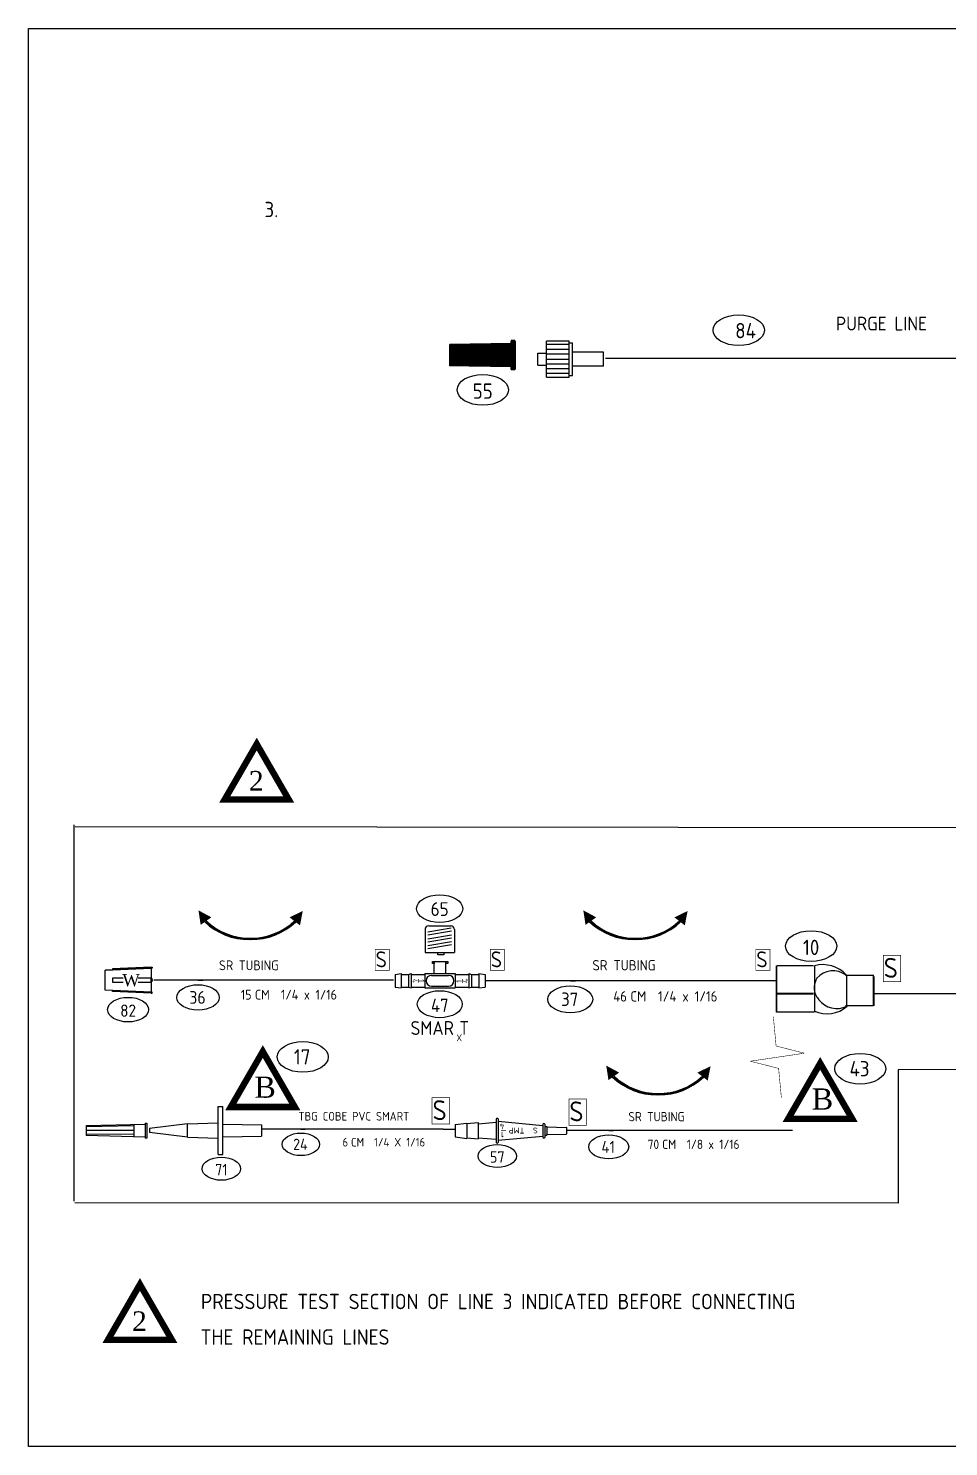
# Model space of a CAD drawing. Extents: x 10 to 410, y 10 to 287.
# Drawn here: x 10 to 189.7, y 10 to 287 of the extents above; entities that cross this region are included whole.
import ezdxf
from ezdxf.enums import TextEntityAlignment as Align

# ---------------------------------------------------------------- set-up
doc = ezdxf.new("R2010")
doc.units = 0
doc.layers.get('0').update_dxf_attribs({"linetype": 'CONTINUOUS'})
doc.layers.add('BORDER', color=7, linetype='CONTINUOUS')
doc.layers.add('PAGE_3', color=7, linetype='CONTINUOUS')
doc.layers.get('0').off()
doc.styles.get("Standard").update_dxf_attribs({"font": 'isocp.shx'})
doc.styles.add('TIMES', font='times.ttf')

# ---------------------------------------------------------------- blocks, each defined once
blk = doc.blocks.new('*X346')
at = {"color": 0, "linetype": 'Continuous'}
for p, q in [((188.723458, 95.328794), (190.539605, 97.144942)), ((188.723458, 95.777807), (190.090593, 97.144942)), ((188.723458, 96.22682), (189.64158, 97.144942)), ((188.723458, 96.675833), (189.192567, 97.144942)), ((188.723458, 97.124846), (188.743554, 97.144942)), ((188.723458, 94.879782), (190.723458, 96.879782)), ((188.723458, 94.430769), (190.723458, 96.430769)), ((188.723458, 93.981756), (190.723458, 95.981756)), ((188.723458, 93.532743), (190.723458, 95.532743)), ((188.723458, 93.08373), (190.723458, 95.08373)), ((188.723458, 92.634718), (190.723458, 94.634718)), ((188.723458, 92.185705), (190.723458, 94.185705)), ((188.723458, 91.736692), (190.723458, 93.736692)), ((188.723458, 91.287679), (190.723458, 93.287679)), ((188.723458, 90.838666), (190.723458, 92.838666)), ((188.723458, 90.389654), (190.723458, 92.389654)), ((188.723458, 89.940641), (190.723458, 91.940641)), ((188.723458, 89.491628), (190.723458, 91.491628)), ((188.723458, 89.042615), (190.723458, 91.042615)), ((188.723458, 88.593602), (190.723458, 90.593602)), ((188.723458, 88.14459), (190.723458, 90.14459)), ((188.723458, 87.695577), (190.723458, 89.695577)), ((188.723458, 87.246564), (190.723458, 89.246564)), ((188.723458, 86.797551), (190.723458, 88.797551)), ((190.723458, 95.532743), (190.83393, 95.643216)), ((190.723458, 84.307423), (201.719396, 95.303361)), ((190.723458, 84.756436), (201.270383, 95.303361)), ((190.723458, 85.205449), (200.821371, 95.303361)), ((190.723458, 85.654461), (200.372358, 95.303361)), ((190.723458, 86.103474), (199.923345, 95.303361)), ((190.723458, 86.552487), (199.474332, 95.303361)), ((190.723458, 87.0015), (199.025319, 95.303361)), ((190.723458, 87.450513), (198.576306, 95.303361)), ((190.723458, 87.899525), (198.127294, 95.303361)), ((190.723458, 88.348538), (197.678281, 95.303361)), ((190.723458, 88.797551), (197.229268, 95.303361)), ((190.723458, 89.246564), (196.780255, 95.303361)), ((190.723458, 89.695577), (196.331242, 95.303361)), ((190.723458, 90.14459), (195.88223, 95.303361)), ((190.723458, 90.593602), (195.433217, 95.303361)), ((190.723458, 91.042615), (194.984204, 95.303361)), ((190.723458, 91.491628), (194.535191, 95.303361)), ((190.723458, 91.940641), (194.086178, 95.303361)), ((190.723458, 92.389654), (193.637166, 95.303361)), ((190.723458, 92.838666), (193.188153, 95.303361)), ((190.723458, 93.287679), (192.73914, 95.303361)), ((190.723458, 93.736692), (192.290127, 95.303361)), ((190.723458, 94.185705), (191.841114, 95.303361)), ((190.723458, 94.634718), (191.392102, 95.303361)), ((190.723458, 95.08373), (190.943089, 95.303361)), ((190.787209, 83.922161), (202.168409, 95.303361)), ((190.943089, 95.303361), (191.276035, 95.636308)), ((191.236222, 83.922161), (202.617422, 95.303361)), ((191.392102, 95.303361), (191.71814, 95.6294)), ((191.685235, 83.922161), (202.723458, 94.960385)), ((191.841114, 95.303361), (192.160245, 95.622492)), ((192.134247, 83.922161), (202.723458, 94.511372)), ((192.290127, 95.303361), (192.60235, 95.615584)), ((192.58326, 83.922161), (202.723458, 94.062359)), ((192.73914, 95.303361), (193.044455, 95.608676)), ((193.032273, 83.922161), (202.723458, 93.613346)), ((193.188153, 95.303361), (193.48656, 95.601768)), ((193.481286, 83.922161), (202.723458, 93.164333)), ((193.637166, 95.303361), (193.928665, 95.59486)), ((193.930299, 83.922161), (202.723458, 92.715321)), ((194.086178, 95.303361), (194.37077, 95.587952)), ((194.379311, 83.922161), (202.723458, 92.266308)), ((194.535191, 95.303361), (194.812875, 95.581045)), ((194.828324, 83.922161), (202.723458, 91.817295)), ((194.984204, 95.303361), (195.25498, 95.574137)), ((195.277337, 83.922161), (202.723458, 91.368282)), ((195.433217, 95.303361), (195.697085, 95.567229)), ((195.72635, 83.922161), (202.723458, 90.919269)), ((195.88223, 95.303361), (196.139189, 95.560321)), ((196.175363, 83.922161), (202.723458, 90.470257)), ((196.331242, 95.303361), (196.581294, 95.553413)), ((196.624375, 83.922161), (202.723458, 90.021244)), ((196.780255, 95.303361), (197.023399, 95.546505)), ((197.073388, 83.922161), (202.723458, 89.572231)), ((197.229268, 95.303361), (197.465504, 95.539597)), ((197.522401, 83.922161), (202.723458, 89.123218)), ((197.678281, 95.303361), (197.907609, 95.532689)), ((197.971414, 83.922161), (202.723458, 88.674205)), ((198.127294, 95.303361), (198.349714, 95.525781)), ((198.576306, 95.303361), (198.791819, 95.518874)), ((199.025319, 95.303361), (199.233924, 95.511966)), ((199.474332, 95.303361), (199.676029, 95.505058)), ((199.923345, 95.303361), (200.118134, 95.49815)), ((200.372358, 95.303361), (200.560239, 95.491242)), ((200.821371, 95.303361), (201.002344, 95.484334)), ((201.270383, 95.303361), (201.444448, 95.477426)), ((201.719396, 95.303361), (201.886553, 95.470518)), ((202.168409, 95.303361), (202.328658, 95.46361)), ((202.617422, 95.303361), (202.770763, 95.456703)), ((202.723458, 86.878154), (211.148665, 95.303361)), ((202.723458, 87.327167), (210.699652, 95.303361)), ((202.723458, 87.77618), (210.250639, 95.303361)), ((202.723458, 88.225193), (209.801627, 95.303361)), ((202.723458, 88.674205), (209.352614, 95.303361)), ((202.723458, 89.123218), (208.903601, 95.303361)), ((202.723458, 89.572231), (208.454588, 95.303361)), ((202.723458, 90.021244), (208.005575, 95.303361)), ((202.723458, 90.470257), (207.556563, 95.303361)), ((202.723458, 90.919269), (207.10755, 95.303361)), ((202.723458, 91.368282), (206.658537, 95.303361)), ((202.723458, 91.817295), (206.209524, 95.303361)), ((202.723458, 92.266308), (205.760511, 95.303361)), ((202.723458, 92.715321), (205.311499, 95.303361)), ((202.723458, 93.164333), (204.862486, 95.303361)), ((202.723458, 93.613346), (204.413473, 95.303361)), ((202.723458, 94.062359), (203.96446, 95.303361)), ((202.723458, 94.511372), (203.515447, 95.303361)), ((202.723458, 94.960385), (203.066435, 95.303361)), ((202.723458, 86.429141), (211.597678, 95.303361)), ((202.723458, 85.980128), (212.046691, 95.303361)), ((202.723458, 85.531116), (212.495703, 95.303361)), ((202.723458, 85.082103), (212.939176, 95.297821)), ((202.723458, 84.63309), (213.381281, 95.290913)), ((202.723458, 84.184077), (213.823386, 95.284005)), ((202.910555, 83.922161), (214.265491, 95.277097)), ((203.066435, 95.303361), (203.212868, 95.449795)), ((203.359567, 83.922161), (214.707596, 95.27019)), ((203.515447, 95.303361), (203.654973, 95.442887)), ((203.80858, 83.922161), (215.149701, 95.263282)), ((203.96446, 95.303361), (204.097078, 95.435979)), ((204.257593, 83.922161), (215.591806, 95.256374)), ((204.413473, 95.303361), (204.539183, 95.429071)), ((204.706606, 83.922161), (216.033911, 95.249466)), ((204.862486, 95.303361), (204.981288, 95.422163)), ((205.155619, 83.922161), (216.476016, 95.242558)), ((205.311499, 95.303361), (205.423393, 95.415255)), ((205.604632, 83.922161), (216.918121, 95.23565)), ((205.760511, 95.303361), (205.865498, 95.408347)), ((206.053644, 83.922161), (217.360225, 95.228742)), ((206.209524, 95.303361), (206.307603, 95.401439)), ((206.502657, 83.922161), (217.80233, 95.221834)), ((206.658537, 95.303361), (206.749707, 95.394532)), ((206.95167, 83.922161), (218.244435, 95.214926)), ((207.10755, 95.303361), (207.191812, 95.387624)), ((207.400683, 83.922161), (218.68654, 95.208019)), ((207.556563, 95.303361), (207.633917, 95.380716)), ((207.849696, 83.922161), (219.128645, 95.201111)), ((208.005575, 95.303361), (208.076022, 95.373808)), ((208.298708, 83.922161), (219.57075, 95.194203)), ((208.454588, 95.303361), (208.518127, 95.3669)), ((208.752201, 83.926641), (220.012855, 95.187295)), ((208.903601, 95.303361), (208.960232, 95.359992)), ((209.208341, 83.933768), (220.45496, 95.180387)), ((209.352614, 95.303361), (209.402337, 95.353084)), ((209.664481, 83.940895), (220.897065, 95.173479)), ((209.801627, 95.303361), (209.844442, 95.346176)), ((210.120621, 83.948022), (221.33917, 95.166571)), ((210.250639, 95.303361), (210.286547, 95.339268)), ((210.576761, 83.95515), (221.781275, 95.159663)), ((210.699652, 95.303361), (210.728652, 95.332361)), ((211.032901, 83.962277), (222.22338, 95.152755)), ((211.148665, 95.303361), (211.170757, 95.325453)), ((211.489041, 83.969404), (222.665484, 95.145848)), ((211.597678, 95.303361), (211.612862, 95.318545)), ((211.945181, 83.976531), (222.723458, 94.754808)), ((212.046691, 95.303361), (212.054966, 95.311637)), ((212.401321, 83.983658), (222.723458, 94.305796)), ((212.495703, 95.303361), (212.497071, 95.304729)), ((212.857461, 83.990785), (222.723458, 93.856783)), ((213.313601, 83.997913), (222.723458, 93.40777)), ((213.769741, 84.00504), (222.723458, 92.958757)), ((214.225881, 84.012167), (222.723458, 92.509744)), ((214.682021, 84.019294), (222.723458, 92.060732)), ((215.138161, 84.026421), (222.723458, 91.611719)), ((215.594301, 84.033549), (222.723458, 91.162706)), ((216.050441, 84.040676), (222.723458, 90.713693)), ((216.506581, 84.047803), (222.723458, 90.26468)), ((216.962721, 84.05493), (222.723458, 89.815667)), ((217.418861, 84.062057), (222.723458, 89.366655)), ((217.875001, 84.069185), (222.723458, 88.917642)), ((188.723458, 86.348538), (190.723458, 88.348538)), ((188.723458, 85.899525), (190.723458, 87.899525)), ((188.723458, 85.450513), (190.723458, 87.450513)), ((188.723458, 85.0015), (190.723458, 87.0015)), ((188.723458, 84.552487), (190.723458, 86.552487)), ((188.723458, 84.103474), (190.723458, 86.103474)), ((188.723458, 83.654461), (190.723458, 85.654461)), ((188.723458, 83.205449), (190.723458, 85.205449)), ((188.723458, 82.756436), (190.723458, 84.756436)), ((188.723458, 82.307423), (190.723458, 84.307423)), ((189.00999, 82.144942), (190.723458, 83.85841)), ((189.459002, 82.144942), (190.723458, 83.409397)), ((189.908015, 82.144942), (190.723458, 82.960385)), ((190.357028, 82.144942), (190.723458, 82.511372)), ((190.723458, 83.85841), (190.787209, 83.922161)), ((190.962741, 83.64868), (191.236222, 83.922161)), ((191.418881, 83.655808), (191.685235, 83.922161)), ((191.875021, 83.662935), (192.134247, 83.922161)), ((192.331161, 83.670062), (192.58326, 83.922161)), ((192.787301, 83.677189), (193.032273, 83.922161)), ((193.243441, 83.684316), (193.481286, 83.922161)), ((193.699581, 83.691444), (193.930299, 83.922161)), ((194.155721, 83.698571), (194.379311, 83.922161)), ((194.611861, 83.705698), (194.828324, 83.922161)), ((195.068001, 83.712825), (195.277337, 83.922161)), ((195.524141, 83.719952), (195.72635, 83.922161)), ((195.980281, 83.72708), (196.175363, 83.922161)), ((196.436421, 83.734207), (196.624375, 83.922161)), ((196.892561, 83.741334), (197.073388, 83.922161)), ((197.348701, 83.748461), (197.522401, 83.922161)), ((197.804841, 83.755588), (197.971414, 83.922161)), ((198.260981, 83.762715), (198.420427, 83.922161)), ((198.420427, 83.922161), (202.723458, 88.225193)), ((198.717121, 83.769843), (198.869439, 83.922161)), ((198.869439, 83.922161), (202.723458, 87.77618)), ((199.173261, 83.77697), (199.318452, 83.922161)), ((199.318452, 83.922161), (202.723458, 87.327167)), ((199.629401, 83.784097), (199.767465, 83.922161)), ((199.767465, 83.922161), (202.723458, 86.878154)), ((200.085541, 83.791224), (200.216478, 83.922161)), ((200.216478, 83.922161), (202.723458, 86.429141)), ((200.541681, 83.798351), (200.665491, 83.922161)), ((200.665491, 83.922161), (202.723458, 85.980128)), ((200.997821, 83.805479), (201.114503, 83.922161)), ((201.114503, 83.922161), (202.723458, 85.531116)), ((201.453961, 83.812606), (201.563516, 83.922161)), ((201.563516, 83.922161), (202.723458, 85.082103)), ((201.910101, 83.819733), (202.012529, 83.922161)), ((202.012529, 83.922161), (202.723458, 84.63309)), ((202.366241, 83.82686), (202.461542, 83.922161)), ((202.461542, 83.922161), (202.723458, 84.184077)), ((218.331141, 84.076312), (222.723458, 88.468629)), ((218.787281, 84.083439), (222.723458, 88.019616)), ((219.243421, 84.090566), (222.723458, 87.570603)), ((219.699561, 84.097693), (222.723458, 87.121591)), ((220.155701, 84.10482), (222.723458, 86.672578)), ((220.611841, 84.111948), (222.723458, 86.223565)), ((221.067981, 84.119075), (222.723458, 85.774552)), ((221.524121, 84.126202), (222.723458, 85.325539)), ((221.980261, 84.133329), (222.723458, 84.876527)), ((222.436401, 84.140456), (222.723458, 84.427514))]:
    blk.add_line(p, q, dxfattribs=at)
blk = doc.blocks.new('402019000R')
at = {"linetype": 'Continuous'}
for p, q in [((-0.825, 2.8125), (-0.825, -2.8125)), ((-0.0375, 2.85), (-0.7875, 2.85)), ((-0.7875, 2.8125), (-0.7875, -2.8125)), ((-0.0375, 2.8125), (-0.7875, 2.8125)), ((-0.0375, 2.8125), (-0.0375, -2.8125)), ((0, 2.8125), (0, -2.8125)), ((-12.825, 2.0625), (-12.825, -2.0625)), ((-0.788086, 2.287495), (-12.788086, 2.099995)), ((-0.7875, 2.25), (-12.7875, 2.0625)), ((-12.7875, 2.0625), (-12.7875, -2.0625)), ((-0.788451, 2.146043), (-7.440765, 2.146043)), ((-0.788451, 2.108543), (-7.440765, 2.108543)), ((-5.2875, 2.179688), (-5.2875, -2.179688)), ((-5.25, 2.179688), (-5.25, -2.179688)), ((-0.788086, -2.287495), (-12.788086, -2.099995)), ((-0.7875, -2.25), (-12.7875, -2.0625)), ((-0.788451, -2.084407), (-8.985435, -2.084407)), ((-0.788451, -2.121907), (-8.985435, -2.121907)), ((-0.788451, -2.237257), (-1.603035, -2.237257)), ((-0.0375, -2.8125), (-0.7875, -2.8125)), ((-0.0375, -2.85), (-0.7875, -2.85))]:
    blk.add_line(p, q, dxfattribs=at)
blk.add_ellipse((-6.332046, -6.778177), major_axis=(5, 0), ratio=0.6, dxfattribs=at)
at = {"color": 141, "linetype": 'Continuous', "xscale": 0.375, "yscale": 0.375, "zscale": 0.375, "rotation": 180}
blk.add_blockref('*X346', (70.733797, 33.616853), dxfattribs=at)
at = {"linetype": 'Continuous'}
blk.add_attdef('ITEMNO', text='', height=3, dxfattribs=at).set_placement((-6.332046, -8.528177), align=Align.CENTER)
at = {"linetype": 'Continuous', "flags": 9}
blk.add_attdef('PARTNO', (-12.832046, -13.528177), '', height=3, dxfattribs=at)
at = {"linetype": 'Continuous'}
blk.add_attdef('QTY', text='', height=3, dxfattribs=at).set_placement((-2.832046, -18.528177), align=Align.RIGHT)
blk = doc.blocks.new('030932000')
at = {"linetype": 'Continuous'}
for p, q in [((47.25, 0), (0, 0)), ((10.222755, -0.002538), (9.097755, -0.002538)), ((10.222755, -0.002538), (11.347755, -0.002538))]:
    blk.add_line(p, q, dxfattribs=at)
blk.add_ellipse((10.194627, -3.928769), major_axis=(4.875, 0), ratio=0.6, dxfattribs=at)
for s, p in [('TBG COBE PVC SMART', (9.56963, 2.25)), ('CM  1/4 X 1/16', (23.25, -4.5))]:
    blk.add_text(s, height=2.25, dxfattribs=at).set_placement(p)
at = {"linetype": 'Continuous', "flags": 9}
for tag, p in [('QTY', (15.3027, 10.3082)), ('PARTNO', (15, 6.75))]:
    blk.add_attdef(tag, p, '', height=2.25, dxfattribs=at)
at = {"linetype": 'Continuous', "flags": 8}
blk.add_attdef('ITEMNO', text='', height=2.925, dxfattribs=at).set_placement((10.067546, -5.38797), align=Align.CENTER)
at = {"linetype": 'Continuous'}
blk.add_attdef('LEN', text='', height=2.25, dxfattribs=at).set_placement((22.5, -4.5), align=Align.RIGHT)
blk = doc.blocks.new('SPECIAL')
at = {"color": 1, "linetype": 'Continuous', "const_width": 1.25}
blk.add_lwpolyline([(-5.723853, 0.623292), (0.526147, 11.448609), (6.776147, 0.623292)], close=True, dxfattribs=at)
at = {"color": 1, "linetype": 'Continuous', "style": 'TIMES'}
blk.add_attdef('NUMBER', text='', height=3.825, dxfattribs=at).set_placement((0.437711, 2.371056), align=Align.CENTER)
blk = doc.blocks.new('SB')
at = {"color": 5, "linetype": 'Continuous', "const_width": 0.13}
blk.add_lwpolyline([(-1.374526, 4.909803), (2.059607, 4.909803), (2.059607, -0.241396), (-1.374526, -0.241396)], close=True, dxfattribs=at)
at = {"color": 5, "linetype": 'Continuous'}
blk.add_text('S', height=3.875762, dxfattribs=at).set_placement((-1.267338, 0.528511))
blk = doc.blocks.new('154000000')
at = {"linetype": 'Continuous'}
for p, q in [((55.070741, 0), (0, 0)), ((10.222755, -0.002538), (9.097755, -0.002538)), ((10.222755, -0.002538), (11.347755, -0.002538))]:
    blk.add_line(p, q, dxfattribs=at)
blk.add_ellipse((10.194627, -4.006258), major_axis=(4.875, 0), ratio=0.6, dxfattribs=at)
for s, p in [('SR TUBING', (15, 2.25)), ('CM  1/4 x 1/16', (23.25, -4.5))]:
    blk.add_text(s, height=2.25, dxfattribs=at).set_placement(p)
at = {"linetype": 'Continuous', "flags": 9}
for tag, p in [('QTY', (15.4364, 10.0411)), ('PARTNO', (15, 6.75))]:
    blk.add_attdef(tag, p, '', height=2.25, dxfattribs=at)
at = {"linetype": 'Continuous', "flags": 8}
blk.add_attdef('ITEMNO', text='', height=2.925, dxfattribs=at).set_placement((10.067546, -5.465459), align=Align.CENTER)
at = {"linetype": 'Continuous'}
blk.add_attdef('LEN', text='', height=2.25, dxfattribs=at).set_placement((22.5, -4.5), align=Align.RIGHT)
blk = doc.blocks.new('887733011R')
at = {"linetype": 'Continuous'}
for p, q in [((-0.34922, 2.925), (-11.59922, 2.475)), ((-11.59922, 2.475), (-0.34922, 2.925)), ((-11.59922, -2.475), (-11.59922, 2.475)), ((-11.59922, -2.475), (-11.59922, 2.475)), ((-0.358213, 3.14982), (-9.79922, 2.77218)), ((-9.79922, 2.77218), (-9.79922, 2.547)), ((-7.153564, 0.45), (-9.79922, 0.45)), ((-9.79922, 0.45), (-9.79922, -0.45)), ((-0.34922, 0.45), (-3.509713, 0.45)), ((-0.358213, 3.14982), (-0.069092, 3.14982)), ((-0.34922, 2.925), (-0.34922, -2.925)), ((-0.069092, 2.919459), (-0.34922, 2.919459)), ((-0.34922, -0.45), (-0.34922, 0.45)), ((-0.069092, 3.14982), (-0.069092, 2.919459)), ((-0.34922, -2.925), (-11.59922, -2.475)), ((-9.79922, -0.45), (-7.153564, -0.45)), ((-9.79922, -2.77218), (-9.79922, -2.547)), ((-0.358213, -3.14982), (-9.79922, -2.77218)), ((-3.509713, -0.45), (-0.34922, -0.45)), ((-0.358213, -3.14982), (-0.069092, -3.14982)), ((-0.069092, -2.919459), (-0.34922, -2.919459)), ((-0.069092, -3.14982), (-0.069092, -2.919459))]:
    blk.add_line(p, q, dxfattribs=at)
blk.add_arc((-0.464542, 0), 0.464542, 284.373918, 75.626082, dxfattribs=at)
blk.add_ellipse((-5.97422, -7.2), major_axis=(5, 0), ratio=0.6, dxfattribs=at)
at = {"linetype": 'Continuous', "style": 'TIMES'}
blk.add_text('W', height=3, dxfattribs=at).set_placement((-7.391449, -1.49725))
at = {"linetype": 'Continuous', "flags": 8}
blk.add_attdef('ITEMNO', text='', height=3, dxfattribs=at).set_placement((-5.97422, -8.95), align=Align.CENTER)
at = {"linetype": 'Continuous', "flags": 9}
blk.add_attdef('PARTNO', (-12.47422, -13.95), '', height=3, dxfattribs=at)
blk.add_attdef('QTY', text='', height=3, dxfattribs=at).set_placement((-2.47422, -18.95), align=Align.RIGHT)
blk = doc.blocks.new('BUSHING')
at = {"color": 1, "linetype": 'Continuous', "const_width": 1.25}
blk.add_lwpolyline([(3.398888, 12.133968), (9.648888, 22.959285), (15.898888, 12.133968)], close=True, dxfattribs=at)
at = {"linetype": 'Continuous'}
blk.add_ellipse((17.460855, 21.909649), major_axis=(4.980937, 0), ratio=0.6, dxfattribs=at)
at = {"color": 1, "linetype": 'Continuous', "style": 'TIMES'}
blk.add_text('B', height=4.125, dxfattribs=at).set_placement((8.026677, 13.93201))
at = {"linetype": 'Continuous', "flags": 8}
blk.add_attdef('ITEMNO', text='', height=2.988563, dxfattribs=at).set_placement((17.331012, 20.418739), align=Align.CENTER)
at = {"linetype": 'Continuous', "flags": 1}
for tag, p in [('PARTNO', (13.574125, 15.765845)), ('QTY', (14.222611, 12.500889))]:
    blk.add_attdef(tag, p, '', height=2.25, dxfattribs=at)
blk.add_attdef('LEN', text='', height=2.25, dxfattribs=at).set_placement((19.068267, 9.324454), align=Align.RIGHT)
blk = doc.blocks.new('AGAINST')
at = {"color": 1}
for points in [[(-7.759867, 17.69871, 2.56, 0, 0), (-9.234513, 19.791321, 0, 0, 0)], [(9.573934, 17.646346, 2.56, 0, 0), (11.137894, 19.673074, 0, 0, 0)]]:
    blk.add_lwpolyline(points, format="xyseb", dxfattribs=at)
for centre in [(0.660116, 26.740505), (0.912388, 26.986593), (0.912388, 26.739034), (0.91386, 26.880917), (1.090689, 26.740505)]:
    blk.add_arc(centre, 12.651078, 226.657299, 313.342701, dxfattribs=at)
blk = doc.blocks.new('155000000')
at = {"linetype": 'Continuous'}
for p, q in [((55.070741, 0), (0, 0)), ((10.222755, -0.002538), (9.097755, -0.002538)), ((10.222755, -0.002538), (11.347755, -0.002538))]:
    blk.add_line(p, q, dxfattribs=at)
blk.add_ellipse((10.194627, -4.006258), major_axis=(4.875, 0), ratio=0.6, dxfattribs=at)
for s, p in [('SR TUBING', (15, 2.25)), ('CM  1/8 x 1/16', (23.25, -4.5))]:
    blk.add_text(s, height=2.25, dxfattribs=at).set_placement(p)
at = {"linetype": 'Continuous', "flags": 9}
for tag, p in [('QTY', (15.4364, 10.0411)), ('PARTNO', (15, 6.75))]:
    blk.add_attdef(tag, p, '', height=2.25, dxfattribs=at)
at = {"linetype": 'Continuous', "flags": 8}
blk.add_attdef('ITEMNO', text='', height=2.925, dxfattribs=at).set_placement((10.067546, -5.465459), align=Align.CENTER)
at = {"linetype": 'Continuous'}
blk.add_attdef('LEN', text='', height=2.25, dxfattribs=at).set_placement((22.5, -4.5), align=Align.RIGHT)
blk = doc.blocks.new('401561000T')
at = {"linetype": 'Continuous'}
for p, q in [((8.120326, 3.771914), (8.120326, 4.162539)), ((8.120326, 4.162539), (8.510951, 4.162539)), ((8.510951, 3.771914), (8.120326, 3.771914)), ((8.510951, 4.162539), (11.050014, 4.162539)), ((8.510951, 4.162539), (8.510951, 3.771914)), ((8.510951, 1.56383), (8.510951, 4.162539)), ((11.050014, 4.162539), (11.440639, 4.162539)), ((11.050014, 1.56383), (11.050014, 4.162539)), ((11.440639, 3.771914), (11.050014, 3.771914)), ((11.440639, 4.162539), (11.440639, 3.771914)), ((0.014858, 1.368517), (1.382045, 1.56383)), ((0.014858, 1.368517), (0.014858, -1.365858)), ((1.382045, 1.56383), (1.382045, -1.56117)), ((1.382045, 1.368517), (2.944545, 1.368517)), ((2.944545, 1.368517), (3.530483, 1.56383)), ((2.944545, 1.368517), (2.944545, -1.365858)), ((3.530483, 1.56383), (3.530483, -1.56117)), ((3.530483, 1.368517), (6.46017, 1.368517)), ((6.46017, 1.56383), (13.100795, 1.56383)), ((6.46017, 1.56383), (6.46017, -1.56117)), ((7.925014, 1.173205), (11.635951, 1.173205)), ((8.510951, 1.56383), (11.050014, 1.56383)), ((13.100795, 1.56383), (13.100795, -1.56117)), ((13.100795, 1.368517), (16.030483, 1.368517)), ((16.030483, 1.56383), (16.61642, 1.368517)), ((16.030483, 1.56383), (16.030483, -1.56117)), ((16.61642, 1.368517), (18.17892, 1.368517)), ((16.61642, 1.368517), (16.61642, -1.365858)), ((18.17892, 1.56383), (19.546108, 1.368517)), ((18.17892, 1.56383), (18.17892, -1.56117)), ((19.546108, 1.368517), (19.546108, -1.365858)), ((0.014858, -1.365858), (1.382045, -1.56117)), ((1.382045, -1.365858), (2.944545, -1.365858)), ((2.944545, -1.365858), (3.530483, -1.56117)), ((3.530483, -1.365858), (6.46017, -1.365858)), ((6.46017, -1.56117), (13.100795, -1.56117)), ((7.925014, -1.170545), (11.635951, -1.170545)), ((13.100795, -1.365858), (16.030483, -1.365858)), ((16.030483, -1.56117), (16.61642, -1.365858)), ((16.61642, -1.365858), (18.17892, -1.365858)), ((18.17892, -1.56117), (19.546108, -1.365858))]:
    blk.add_line(p, q, dxfattribs=at)
at = {"linetype": 'Continuous', "const_width": 0.097656}
for points in [[(5.066424, -0.428504), (5.066424, 0.406239)], [(14.61716, 0.346614), (14.61716, -0.488129)]]:
    blk.add_lwpolyline(points, dxfattribs=at)
at = {"linetype": 'Continuous'}
for centre, start, end in [((7.925014, 0.00133), 90, 270), ((11.635951, 0.00133), 270, 90)]:
    blk.add_arc(centre, 1.171875, start, end, dxfattribs=at)
blk.add_ellipse((9.722913, -5.09049), major_axis=(4.882812, 0), ratio=0.6, dxfattribs=at)
for s, rotation, p in [('4', 270, (3.787473, 0.413692)), ('1', 270, (5.185808, 0.346615)), ('4', 90, (15.896111, -0.495582)), ('1', 90, (14.497776, -0.428504))]:
    blk.add_text(s, height=1.171875, rotation=rotation, dxfattribs=at).set_placement(p)
for s, height, p in [('SMAR', 3, (3.383561, -11.758539)), ('T', 3, (13.956532, -11.736983)), ('X', 1.5, (13.336735, -13.133483))]:
    blk.add_text(s, height=height, dxfattribs=at).set_placement(p)
at = {"linetype": 'Continuous', "flags": 8}
blk.add_attdef('ITEMNO', text='', height=2.929688, dxfattribs=at).set_placement((9.722913, -6.799474), align=Align.CENTER)
at = {"linetype": 'Continuous', "flags": 9}
blk.add_attdef('PARTNO', (3.375257, -17.372173), '', height=2.929688, dxfattribs=at)
at = {"linetype": 'Continuous'}
blk.add_attdef('QTY', text='', height=2.929688, dxfattribs=at).set_placement((13.140882, -22.254986), align=Align.RIGHT)
blk = doc.blocks.new('410000000L')
at = {"linetype": 'Continuous'}
for p, q in [((0.207952, 1.600415), (3.179007, 1.975604)), ((0.207952, 1.600415), (0.207952, -1.623179)), ((3.183577, 1.848383), (6.165244, 2.123845)), ((3.183577, 1.972368), (3.183577, -1.995132)), ((6.159202, 1.79879), (10.870608, 2.220337)), ((6.159202, 2.096352), (6.159202, -2.119117)), ((10.870608, 3.041788), (10.870608, -3.064552)), ((11.366546, 3.070779), (11.366546, -3.093543)), ((11.366546, 2.468305), (23.021077, 1.351228)), ((23.021077, 1.690686), (23.021077, -1.71345)), ((23.517014, 1.725393), (23.517014, -1.748158)), ((23.517014, 1.104477), (24.012952, 1.104477)), ((24.012952, 1.104477), (24.012952, -1.127242)), ((24.012952, 0.980493), (29.099262, 0.85939)), ((29.220296, -0.758205), (29.220296, 0.735441)), ((0.207952, -1.623179), (3.179007, -1.989832)), ((3.183577, -1.871148), (6.165244, -2.119542)), ((6.159202, -1.821554), (10.870608, -2.243101)), ((11.366546, -2.49107), (23.021077, -1.376429)), ((23.517014, -1.127242), (24.012952, -1.127242)), ((24.012952, -1.003257), (29.099262, -0.882155))]:
    blk.add_line(p, q, dxfattribs=at)
at = {"linetype": 'Continuous', "const_width": 0.123984}
blk.add_lwpolyline([(12.114249, 0.10669), (13.444068, 0.10669)], dxfattribs=at)
at = {"linetype": 'Continuous'}
for centre, radius, start, end in [((11.125995, 2.929389), 0.279027, 30.445937, 156.24513), ((23.279974, 1.55188), 0.29376, 36.204138, 151.802382), ((29.096311, 0.735441), 0.123984, 0, 88.636072), ((11.125995, -2.952154), 0.279027, 203.75487, 329.554063), ((23.279974, -1.574644), 0.29376, 208.197618, 323.795862), ((29.096311, -0.758205), 0.123984, 271.363928, 0)]:
    blk.add_arc(centre, radius, start, end, dxfattribs=at)
blk.add_ellipse((11.130392, -6.590981), major_axis=(5, 0), ratio=0.6, dxfattribs=at)
for s, p in [('4', (12.936381, 1.839452)), ('TMP', (18.203524, 0.810029)), ('TMP', (18.216101, 0.759769)), ('TMP', (18.228678, 0.810029)), ('S', (21.658943, 0.810029)), ('1', (12.884089, -0.244979))]:
    blk.add_text(s, height=1.487813, rotation=180, dxfattribs=at).set_placement(p)
at = {"linetype": 'Continuous', "flags": 8}
blk.add_attdef('ITEMNO', text='', height=3, dxfattribs=at).set_placement((11.130392, -8.340981), align=Align.CENTER)
at = {"linetype": 'Continuous', "flags": 9}
blk.add_attdef('PARTNO', (5.105562, -14.30931), '', height=3, dxfattribs=at)
at = {"linetype": 'Continuous'}
blk.add_attdef('QTY', text='', height=3, dxfattribs=at).set_placement((15.105562, -19.30931), align=Align.RIGHT)
blk = doc.blocks.new('887000014T')
at = {"linetype": 'Continuous'}
for p, q in [((5.993199, 6.790007), (5.993199, 1.849382)), ((11.688645, 7.108075), (6.630699, 6.230514)), ((11.730699, 6.468348), (6.630699, 5.583489)), ((6.790074, 7.586882), (11.571324, 7.586882)), ((12.368199, 6.790007), (12.368199, 1.849382)), ((11.730699, 5.6087), (6.630699, 4.723842)), ((11.730699, 4.961676), (6.630699, 4.076818)), ((11.730699, 4.125207), (6.630699, 3.240349)), ((11.730699, 3.478183), (6.630699, 2.593325)), ((5.993199, 1.849382), (12.368199, 1.849382)), ((8.742949, 1.317748), (8.742949, 1.849382)), ((10.049444, 1.317748), (8.742949, 1.317748)), ((10.049444, 1.849382), (10.049444, 1.317748))]:
    blk.add_line(p, q, dxfattribs=at)
for centre, start, end in [((6.790074, 6.790007), 90, 180), ((11.571324, 6.790007), 0, 90)]:
    blk.add_arc(centre, 0.796875, start, end, dxfattribs=at)
blk.add_ellipse((9.173871, 11.325728), major_axis=(5, 0), ratio=0.6, dxfattribs=at)
at = {"linetype": 'Continuous', "flags": 9}
blk.add_attdef('PARTNO', (2.496888, 17.012097), '', height=3, dxfattribs=at)
at = {"linetype": 'Continuous'}
blk.add_attdef('QTY', text='', height=3, dxfattribs=at).set_placement((12.496888, 13.367299), align=Align.RIGHT)
at = {"linetype": 'Continuous', "flags": 8}
blk.add_attdef('ITEMNO', text='', height=3, dxfattribs=at).set_placement((9.173871, 9.738352), align=Align.CENTER)
blk = doc.blocks.new('000083020R')
at = {"linetype": 'Continuous'}
for p, q in [((20.620162, -14.062937), (20.620162, -4.99851)), ((27.878399, -4.99851), (20.710889, -4.99851)), ((20.710889, -14.062937), (20.710889, -4.99851)), ((28.069025, -5.089155), (28.069025, -14.062937)), ((39.673039, -6.926869), (34.13863, -6.926869)), ((34.329256, -6.992685), (34.329256, -12.8146)), ((39.504094, -6.90204), (39.504094, -12.8146)), ((39.654094, -7.083328), (39.654094, -12.8146)), ((27.878399, -10.391844), (20.710889, -10.391844)), ((27.878399, -10.52781), (20.710889, -10.52781)), ((39.491582, -12.8146), (34.13863, -12.8146)), ((27.979799, -14.038297), (20.620162, -14.038297))]:
    blk.add_line(p, q, dxfattribs=at)
for centre, radius, start, end in [((29.683106, -11.087988), 6.307997, 42.684705, 105.12512), ((31.482379, -9.260507), 3.49565, 146.082488, 222.353618), ((31.682623, -10.194264), 4.212022, 52.409039, 139.269378), ((30.515948, -8.618899), 5.776319, 244.587837, 312.398401), ((32.420475, -8.798471), 4.545061, 218.302186, 295.970767)]:
    blk.add_arc(centre, radius, start, end, dxfattribs=at)
blk.add_ellipse((27.396702, -1.160154), major_axis=(5, 0), ratio=0.6, dxfattribs=at)
blk.add_attdef('ITEMNO', text='', height=3, dxfattribs=at).set_placement((27.396702, -2.910154), align=Align.CENTER)
at = {"linetype": 'Continuous', "flags": 9}
blk.add_attdef('PARTNO', (21.047915, -8.438912), '', height=3, dxfattribs=at)
at = {"linetype": 'Continuous'}
blk.add_attdef('QTY', text='', height=3, dxfattribs=at).set_placement((31.047915, -13.438912), align=Align.RIGHT)
blk = doc.blocks.new('BOLT1')
at = {"color": 1, "linetype": 'Continuous', "const_width": 0.098719}
for points in [[(-1.0536, -0.2033), (4.700896, -0.2033), (6.619061, 5.162355)], [(6.619061, 5.162355), (7.178356, -5.500611)], [(14.851017, -0.134957), (9.096521, -0.134957), (7.178356, -5.500611)]]:
    blk.add_lwpolyline(points, dxfattribs=at)
blk = doc.blocks.new('A$C3D9003F7')
at = {"layer": 'PAGE_3', "color": 7}
blk.add_blockref('SPECIAL', (6.806384, 0.171363), dxfattribs=at).add_auto_attribs({'NUMBER': '2'})
at = {"layer": 'PAGE_3'}
for s, p in [('PRESSURE TEST SECTION OF LINE 3 INDICATED BEFORE CONNECTING', (19.245311, 6.786709)), (' THE REMAINING LINES', (17.471182, -0.15))]:
    blk.add_text(s, height=3, dxfattribs=at).set_placement(p)
blk = doc.blocks.new('887030331R')
at = {"linetype": 'Continuous'}
for p, q in [((-11.25, -6.25), (-11.25, 6.25)), ((-11.25, 6.25), (-10, 6.25)), ((-10, -6.25), (-10, 6.25)), ((-30.234297, 1.966147), (-29.859297, 1.966147)), ((-19.25, 1.75), (-29.134985, 0.5)), ((-29.134985, 0.5), (-29.134985, -0.5)), ((-19.25, 1.75), (-11.25, 2)), ((-19.25, -1.75), (-19.25, 1.75)), ((-10, 1.625), (0, 1.5)), ((0, 1.5), (0, -1.5)), ((-19.25, -1.75), (-29.134985, -0.5)), ((-19.25, -1.75), (-11.25, -2)), ((-10, -1.625), (0, -1.5)), ((-11.25, -6.25), (-10, -6.25))]:
    blk.add_line(p, q, dxfattribs=at)
at = {"color": 7, "linetype": 'Continuous'}
for p, q in [((-33.213219, 1.265299), (-45.616518, 0.947574)), ((-45.609297, 1.309897), (-30.234297, 1.684897)), ((-45.609297, 1.309897), (-45.609297, -1.315103)), ((-33.234297, 1.611726), (-33.234297, -1.616932)), ((-30.234297, 1.966147), (-30.234297, -1.971353)), ((-29.859297, 1.966147), (-29.859297, -1.971353)), ((-33.213219, -1.049554), (-45.616518, -0.913386)), ((-33.234297, -0.002603), (-45.609297, -0.002603)), ((-30.234297, -1.690103), (-45.609297, -1.315103)), ((-29.859297, -1.971353), (-30.234297, -1.971353))]:
    blk.add_line(p, q, dxfattribs=at)
at = {"linetype": 'Continuous'}
blk.add_ellipse((-10.436023, -9.93271), major_axis=(5, 0), ratio=0.6, dxfattribs=at)
at = {"linetype": 'Continuous', "flags": 8}
blk.add_attdef('ITEMNO', text='', height=3, dxfattribs=at).set_placement((-10.436023, -11.68271), align=Align.CENTER)
at = {"color": 7, "linetype": 'Continuous', "flags": 9}
blk.add_attdef('PARTNO', (-16.353105, -17.38387), '', height=3, dxfattribs=at)
at = {"linetype": 'Continuous'}
blk.add_attdef('QTY', text='', height=3, dxfattribs=at).set_placement((-6.353105, -22.38387), align=Align.RIGHT)
blk = doc.blocks.new('A$C4AB80F3C')
at = {"linetype": 'Continuous'}
for p, q in [((1.875, 7.921175), (6.75, 7.921175)), ((1.875, 0), (1.875, 7.875)), ((1.925976, 7.170521), (6.800976, 7.170521)), ((6.75, 0), (6.75, 7.875)), ((6.75, 7.5), (7.5, 7.5)), ((7.5, 0.375), (7.5, 7.5)), ((7.5, 0.9375), (7.5, 6.9375)), ((0, 5.25), (1.875, 5.25)), ((0, 2.625), (0, 5.25)), ((1.875, 5.058208), (6.75, 5.058208)), ((1.925974, 3.951134), (6.800974, 3.951134)), ((1.925976, 6.114364), (6.800976, 6.114364)), ((14.25, 5.4375), (7.5, 5.4375)), ((14.25, 2.4375), (14.25, 5.4375)), ((0, 2.625), (1.875, 2.625)), ((1.875, 2.894977), (6.75, 2.894977)), ((1.875, 1.940655), (6.75, 1.940655)), ((1.875, 0.884498), (6.75, 0.884498)), ((1.875, 0), (6.75, 0)), ((6.75, 0.375), (7.5, 0.375)), ((14.25, 2.4375), (7.5, 2.4375))]:
    blk.add_line(p, q, dxfattribs=at)
blk = doc.blocks.new('A$C44543D99')
at = {"layer": 'PAGE_3', "linetype": 'Continuous'}
blk.add_hatch(color=114, dxfattribs=at).paths.add_polyline_path([(2.924738, 1.854129), (3.462498, 1.854129), (3.462498, 0.2965), (2.924738, 0.2965)])
at = {"color": 114, "linetype": 'Continuous'}
blk.add_solid([(2.931003, 2.206024), (0, 1.11372), (2.931003, 0), (0, 1.092302)], dxfattribs=at)
at = {"layer": 'PAGE_3', "linetype": 'Continuous'}
blk.add_lwpolyline([(2.924738, 1.854129), (3.462498, 1.854129), (3.462498, 0.2965), (2.924738, 0.2965)], close=True, dxfattribs=at)
blk = doc.blocks.new('A$C346C07B8')
at = {"linetype": 'Continuous'}
blk.add_hatch(color=256, dxfattribs=at).paths.add_polyline_path([(6.6, 2.78, 1), (9.59, 2.78, 1)])
for p, q in [((6.01, 10.87), (10.22, 10.87)), ((6.01, 10.25), (6.01, 10.87)), ((6.44, 10.25), (6.01, 10.25)), ((6.44, 10.25), (6.44, 7.93)), ((9.74, 10.25), (6.44, 10.25)), ((9.74, 8.19), (9.74, 10.25)), ((10.22, 10.25), (9.74, 10.25)), ((10.22, 10.86), (10.22, 10.25)), ((6.44, 7.93), (6.44, 4.92)), ((9.75, 4.9), (9.75, 8.19)), ((0, 4.98), (0.62, 4.98)), ((0, 0.49), (0, 4.98)), ((0.62, 4.98), (0.62, 4.33)), ((0.62, 4.59), (6.13, 4.59)), ((0.62, 1.14), (0.62, 4.41)), ((12.01, 4.63), (10.06, 4.63)), ((20.38, 3.58), (11.98, 3.58)), ((20.38, 5.98), (12.01, 5.98)), ((12.01, 0), (12.01, 5.98)), ((20.38, 5.63), (12.01, 5.63)), ((20.38, 4.95), (12.01, 4.95)), ((20.38, 4.27), (12.01, 4.27)), ((20.38, 0), (20.38, 5.98)), ((21.39, 3.34), (20.38, 3.34)), ((21.39, 2.43), (21.39, 3.34)), ((0.65, 0.49), (0, 0.49)), ((0.65, 1.18), (0.65, 0.49)), ((2.42, 1.14), (0.65, 1.14)), ((5.97, 1.14), (2.42, 1.14)), ((12.02, 1.34), (10.35, 1.34)), ((20.38, 2.86), (11.98, 2.86)), ((20.38, 2.22), (12.01, 2.22)), ((20.38, 1.53), (12.01, 1.53)), ((20.38, 0.85), (12.01, 0.85)), ((20.38, 0.16), (12.01, 0.16)), ((20.38, 0), (12.01, 0)), ((20.38, 2.43), (21.39, 2.43))]:
    blk.add_line(p, q, dxfattribs=at)
for radius in [2.69, 1.49]:
    blk.add_circle((8.1, 2.78), radius, dxfattribs=at)
blk = doc.blocks.new('A$C4F776ADE')
at = {"linetype": 'Continuous'}
blk.add_hatch(color=140, dxfattribs=at).paths.add_polyline_path([(6.35, 0), (7.57, 0), (7.57, 11.17), (6.35, 11.17)])
for p, q in [((10.5, 11.15), (7.52, 11.15)), ((10.5, 0), (10.5, 11.15)), ((0, 6.88), (6.32, 7.06)), ((0, 4.28), (0, 6.88)), ((16.82, 6.88), (10.5, 7.06)), ((16.82, 4.28), (16.82, 6.88)), ((0, 4.28), (6.32, 4.09)), ((16.82, 4.28), (10.5, 4.09)), ((10.5, 0), (7.52, 0))]:
    blk.add_line(p, q, dxfattribs=at)
at = {"color": 140, "linetype": 'Continuous'}
blk.add_lwpolyline([(7.52, 0), (6.3, 0), (6.3, 11.17), (7.52, 11.17)], close=True, dxfattribs=at)
blk = doc.blocks.new('888003053NEW')
at = {"linetype": 'Continuous'}
blk.add_hatch(color=114, dxfattribs=at).paths.add_polyline_path([(142.044179, 49.179238), (143.328804, 49.179238), (143.328804, 46.209816), (142.044179, 46.209816)])
for p, q in [((175.745681, 44.594182), (132.418495, 44.594182)), ((115.41268, 44.294408), (43.196127, 44.294408))]:
    blk.add_line(p, q, dxfattribs=at)
blk.add_lwpolyline([(137.549376, 43.391321), (143.593881, 43.391321), (143.593881, 50.821789), (137.549376, 50.821789)], close=True, dxfattribs=at)
at = {"color": 114, "linetype": 'Continuous'}
blk.add_lwpolyline([(142.044179, 49.179238), (143.328804, 49.179238), (143.328804, 46.209816), (142.044179, 46.209816)], close=True, dxfattribs=at)
at = {"linetype": 'Continuous'}
blk.add_ellipse((69.251257, 49.796711), major_axis=(5, 0), ratio=0.6, dxfattribs=at)
blk.add_blockref('A$C4F776ADE', (115.553709, 38.746449), dxfattribs=at)
for name, p, xscale, yscale, zscale in [('A$C346C07B8', (190.340642, 42.231362), 0.9, 0.9, 0.9), ('A$C4AB80F3C', (30.035, 40.598938), 0.9, 0.9, 0.9), ('A$C44543D99', (137.572232, 46.02604), 1.521, 1.521, 1.521)]:
    blk.add_blockref(name, p, dxfattribs=dict(at, xscale=xscale, yscale=yscale, zscale=zscale))
at = {"linetype": 'Continuous', "xscale": 0.9, "yscale": 0.9, "zscale": 0.9, "rotation": 180}
blk.add_blockref('A$C4AB80F3C', (188.351813, 48.254132), dxfattribs=at)
at = {"linetype": 'Continuous'}
blk.add_text('PURGE LINE', height=2.7, dxfattribs=at).set_placement((88.235768, 49.735514))
at = {"linetype": 'Continuous', "flags": 9}
blk.add_attdef('PARTNO', (63.914289, 55.48308), '', height=3, dxfattribs=at)
at = {"linetype": 'Continuous'}
blk.add_attdef('QTY', text='', height=3, dxfattribs=at).set_placement((73.914289, 51.838283), align=Align.RIGHT)
at = {"linetype": 'Continuous', "flags": 8}
blk.add_attdef('ITEMNO', text='', height=3, dxfattribs=at).set_placement((70.591272, 48.209335), align=Align.CENTER)

msp = doc.modelspace()

# ---------------------------------------------------------------- linework, layer by layer
at = {"layer": 'BORDER'}
for p, q in [((10, 10), (10, 287)), ((10, 287), (410, 287)), ((410, 10), (10, 10))]:
    msp.add_line(p, q, dxfattribs=at)
at = {"layer": 'PAGE_3', "color": 1}
for p, q in [((18.952576, 57.934934), (18.952576, 131.470286)), ((19.130049, 131.116916), (244.249109, 130.900798)), ((244.127186, 83.75003), (179.85536, 83.598276)), ((179.85536, 83.598276), (179.85536, 57.559529)), ((179.85536, 57.559529), (19.067426, 57.606943))]:
    msp.add_line(p, q, dxfattribs=at)
at = {"layer": 'PAGE_3', "color": 0}
msp.add_line((106.671552, 100.97702), (99.423101, 100.97702), dxfattribs=at)
at = {"layer": 'PAGE_3', "color": 7}
for p, q in [((189.48499, 98.410537), (175.217344, 98.410537)), ((91.01544, 71.988202), (93.242132, 71.988202))]:
    msp.add_line(p, q, dxfattribs=at)

# ---------------------------------------------------------------- block references
for name, p, values in [('888003053NEW', (79.496602, 178.252251), {'ITEMNO': '84'}), ('402019000R', (105.081274, 223.175396), {'ITEMNO': '55'}), ('SPECIAL', (54.075843, 135.768942), {'NUMBER': '2'}), ('000083020R', (135.485397, 108.913475), {'ITEMNO': '10'}), ('BUSHING', (46.143018, 64.204355), {'ITEMNO': '17'}), ('BUSHING', (155.004237, 61.899319), {'ITEMNO': '43'})]:
    msp.add_blockref(name, p, dxfattribs=at).add_auto_attribs(values)
for name, p, xscale, yscale, zscale, values in [('887000014T', (82.080578, 104.873027), 0.9, 0.9, 0.9, {'ITEMNO': '65'}), ('154000000', (34.477826, 101.136086), 0.85, 0.85, 0.85, {'LEN': '15', 'ITEMNO': '36'}), ('401561000T', (81.601609, 100.99154), 0.9, 0.9, 0.9, {'ITEMNO': '47'}), ('030932000', (55.57794, 71.988202), 0.75, 0.75, 0.75, {'ITEMNO': '24', 'LEN': '6'}), ('155000000', (115.194107, 71.745594), 0.8, 0.8, 0.8, {'LEN': '70', 'ITEMNO': '41'}), ('410000000L', (93.234525, 71.701709), 0.75, 0.75, 0.75, {'ITEMNO': '57'})]:
    msp.add_blockref(name, p, dxfattribs=dict(at, xscale=xscale, yscale=yscale, zscale=zscale)).add_auto_attribs(values)
for name, p in [('AGAINST', (52.458446, 94.945593)), ('AGAINST', (127.627226, 94.945593)), ('SB', (178.338026, 101.044584)), ('AGAINST', (132.106543, 64.620593)), ('SB', (90.211421, 73.243084)), ('SB', (116.937261, 73.01389))]:
    msp.add_blockref(name, p, dxfattribs=at)
at = {"layer": 'PAGE_3', "color": 7, "xscale": 0.8, "yscale": 0.8, "zscale": 0.8}
for p in [(78.835649, 103.2022), (101.331068, 103.2022), (153.191763, 103.2022)]:
    msp.add_blockref('SB', p, dxfattribs=at)
at = {"layer": 'PAGE_3', "color": 1}
ref = msp.add_blockref('887733011R', (34.262723, 101.106598), dxfattribs=dict(at, xscale=0.8, yscale=0.8, zscale=0.8))
ref.add_attrib('ITEMNO', '82', dxfattribs={"layer": '0', "height": 2.4, "flags": 8}).set_placement((29.483347, 93.946598), align=Align.CENTER)
at = {"layer": 'PAGE_3', "color": 250}
for name, p, xscale, yscale, zscale, values in [('154000000', (106.671552, 100.97702), 0.9, 0.9, 0.9, {'LEN': '46', 'ITEMNO': '37'}), ('030932000', (189.090787, 98.410537), 0.8, 0.8, 0.8, {'ITEMNO': '25', 'LEN': '8'}), ('887030331R', (55.513815, 71.729642), 0.75, 0.75, 0.75, {'ITEMNO': '71'})]:
    msp.add_blockref(name, p, dxfattribs=dict(at, xscale=xscale, yscale=yscale, zscale=zscale)).add_auto_attribs(values)
at = {"layer": 'PAGE_3', "rotation": 95.42906800000002}
msp.add_blockref('BOLT1', (156.774019, 79.173677), dxfattribs=at)
at = {"layer": 'PAGE_3', "color": 0}
msp.add_blockref('A$C3D9003F7', (24.456426, 30.053328), dxfattribs=at)

# ---------------------------------------------------------------- texts
at = {"layer": 'PAGE_3', "color": 7}
msp.add_text('3.', height=3, dxfattribs=at).set_placement((56.11361, 250.11907))

doc.saveas('drawing.dxf')
